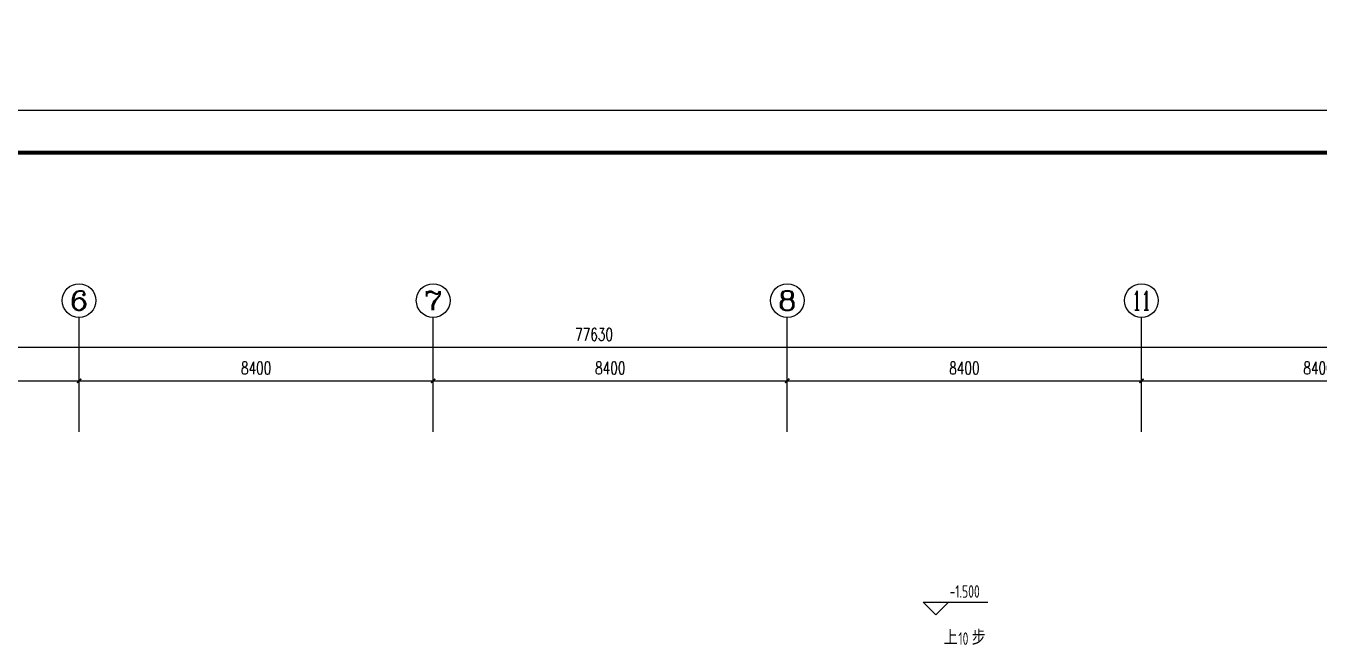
# Model space of a CAD drawing. Extents: x 2166032 to 5302137, y 581493 to 2416206.
# Drawn here: x 2593527 to 2624204, y 1225860 to 1240587 of the extents above; entities that cross this region are included whole.
import ezdxf
from ezdxf.enums import TextEntityAlignment as Align

# ---------------------------------------------------------------- set-up
doc = ezdxf.new("R2010")
doc.units = 0
doc.header["$LTSCALE"] = 1000
doc.header["$MEASUREMENT"] = 0
for name, color, linetype in [('AXIS', 3, 'Continuous'), ('AXIS_TEXT', 7, 'Continuous'), ('DIM_ELEV', 3, 'Continuous'), ('PUB_TEXT', 7, 'Continuous'), ('PUB_TITLE', 137, 'Continuous')]:
    doc.layers.add(name, color=color, linetype=linetype)
doc.styles.add('_TCH_AXIS', font='complex_.ttf')
doc.styles.add('_TCH_DIM', font='tssdeng.shx', dxfattribs={"bigfont": 'tssdchn.shx'})
doc.styles.add('COMPLEX', font='complex_.ttf')
doc.styles.add('DIM_FONT', font='simplex_.ttf', dxfattribs={"width": 0.7})
doc.dimstyles.new('DIMN', dxfattribs={"dimtxt": 300, "dimasz": 100, "dimexe": 250, "dimexo": 300, "dimgap": 150, "dimtad": 1, "dimdec": 0, "dimzin": 0, "dimdsep": 46, "dimtxsty": 'DIM_FONT', "dimblk": 'ARCHTICK', "dimcen": 0.09, "dimclrt": 7, "dimazin": 2, "dimtfac": 1, "dimtdec": 0, "dimtix": 1, "dimtmove": 2, "dimatfit": 3, "dimldrblk": 'ARCHTICK', "dimfxl": 1, "dimtolj": 1, "dimtzin": 0, "dimarcsym": 0})

# ---------------------------------------------------------------- blocks, each defined once
blk = doc.blocks.new('_ArchTick')
at = {"color": 0, "linetype": 'ByBlock', "const_width": 0.4}
blk.add_lwpolyline([(-0.5, -0.5), (0.5, 0.5)], dxfattribs=at)
blk = doc.blocks.new('*D2728')
at = {"layer": 'AXIS', "color": 0, "lineweight": -2}
for p, q in [((2586389, 1230946), (2586389, 1232410)), ((2594789, 1230946), (2594789, 1232410)), ((2586389, 1232160), (2594789, 1232160))]:
    blk.add_line(p, q, dxfattribs=at)
at = {"layer": 'Defpoints', "color": 0}
for p in [(2594789, 1232160), (2586389, 1230646), (2594789, 1230646)]:
    blk.add_point(p, dxfattribs=at)
at = {"layer": 'AXIS', "color": 0, "lineweight": -2, "xscale": 100, "yscale": 100, "zscale": 100, "rotation": 180}
blk.add_blockref('_ArchTick', (2586389, 1232160), dxfattribs=at)
at = {"layer": 'AXIS', "color": 0, "lineweight": -2, "xscale": 100, "yscale": 100, "zscale": 100}
blk.add_blockref('_ArchTick', (2594789, 1232160), dxfattribs=at)
at = {"layer": 'AXIS', "color": 7, "insert": (2590589, 1232464), "char_height": 300, "attachment_point": 5, "style": 'DIM_FONT'}
blk.add_mtext('\\A1;8400', dxfattribs=at)
blk = doc.blocks.new('*D2729')
at = {"layer": 'AXIS', "color": 0, "lineweight": -2}
for p, q in [((2594789, 1230946), (2594789, 1232410)), ((2603189, 1230946), (2603189, 1232410)), ((2594789, 1232160), (2603189, 1232160))]:
    blk.add_line(p, q, dxfattribs=at)
at = {"layer": 'Defpoints', "color": 0}
for p in [(2603189, 1232160), (2594789, 1230646), (2603189, 1230646)]:
    blk.add_point(p, dxfattribs=at)
at = {"layer": 'AXIS', "color": 0, "lineweight": -2, "xscale": 100, "yscale": 100, "zscale": 100, "rotation": 180}
blk.add_blockref('_ArchTick', (2594789, 1232160), dxfattribs=at)
at = {"layer": 'AXIS', "color": 0, "lineweight": -2, "xscale": 100, "yscale": 100, "zscale": 100}
blk.add_blockref('_ArchTick', (2603189, 1232160), dxfattribs=at)
at = {"layer": 'AXIS', "color": 7, "insert": (2598989, 1232464), "char_height": 300, "attachment_point": 5, "style": 'DIM_FONT'}
blk.add_mtext('\\A1;8400', dxfattribs=at)
blk = doc.blocks.new('*D2730')
at = {"layer": 'AXIS', "color": 0, "lineweight": -2}
for p, q in [((2603189, 1230946), (2603189, 1232410)), ((2611589, 1230946), (2611589, 1232410)), ((2603189, 1232160), (2611589, 1232160))]:
    blk.add_line(p, q, dxfattribs=at)
at = {"layer": 'Defpoints', "color": 0}
for p in [(2611589, 1232160), (2603189, 1230646), (2611589, 1230646)]:
    blk.add_point(p, dxfattribs=at)
at = {"layer": 'AXIS', "color": 0, "lineweight": -2, "xscale": 100, "yscale": 100, "zscale": 100, "rotation": 180}
blk.add_blockref('_ArchTick', (2603189, 1232160), dxfattribs=at)
at = {"layer": 'AXIS', "color": 0, "lineweight": -2, "xscale": 100, "yscale": 100, "zscale": 100}
blk.add_blockref('_ArchTick', (2611589, 1232160), dxfattribs=at)
at = {"layer": 'AXIS', "color": 7, "insert": (2607389, 1232464), "char_height": 300, "attachment_point": 5, "style": 'DIM_FONT'}
blk.add_mtext('\\A1;8400', dxfattribs=at)
blk = doc.blocks.new('*D2731')
at = {"layer": 'AXIS', "color": 0, "lineweight": -2}
for p, q in [((2611589, 1230946), (2611589, 1232410)), ((2619989, 1230946), (2619989, 1232410)), ((2611589, 1232160), (2619989, 1232160))]:
    blk.add_line(p, q, dxfattribs=at)
at = {"layer": 'Defpoints', "color": 0}
for p in [(2619989, 1232160), (2611589, 1230646), (2619989, 1230646)]:
    blk.add_point(p, dxfattribs=at)
at = {"layer": 'AXIS', "color": 0, "lineweight": -2, "xscale": 100, "yscale": 100, "zscale": 100, "rotation": 180}
blk.add_blockref('_ArchTick', (2611589, 1232160), dxfattribs=at)
at = {"layer": 'AXIS', "color": 0, "lineweight": -2, "xscale": 100, "yscale": 100, "zscale": 100}
blk.add_blockref('_ArchTick', (2619989, 1232160), dxfattribs=at)
at = {"layer": 'AXIS', "color": 7, "insert": (2615789, 1232464), "char_height": 300, "attachment_point": 5, "style": 'DIM_FONT'}
blk.add_mtext('\\A1;8400', dxfattribs=at)
blk = doc.blocks.new('*D2732')
at = {"layer": 'AXIS', "color": 0, "lineweight": -2}
for p, q in [((2619989, 1230946), (2619989, 1232410)), ((2628389, 1230946), (2628389, 1232410)), ((2619989, 1232160), (2628389, 1232160))]:
    blk.add_line(p, q, dxfattribs=at)
at = {"layer": 'Defpoints', "color": 0}
for p in [(2628389, 1232160), (2619989, 1230646), (2628389, 1230646)]:
    blk.add_point(p, dxfattribs=at)
at = {"layer": 'AXIS', "color": 0, "lineweight": -2, "xscale": 100, "yscale": 100, "zscale": 100, "rotation": 180}
blk.add_blockref('_ArchTick', (2619989, 1232160), dxfattribs=at)
at = {"layer": 'AXIS', "color": 0, "lineweight": -2, "xscale": 100, "yscale": 100, "zscale": 100}
blk.add_blockref('_ArchTick', (2628389, 1232160), dxfattribs=at)
at = {"layer": 'AXIS', "color": 7, "insert": (2624189, 1232464), "char_height": 300, "attachment_point": 5, "style": 'DIM_FONT'}
blk.add_mtext('\\A1;8400', dxfattribs=at)
blk = doc.blocks.new('*D2737')
at = {"layer": 'AXIS', "color": 0, "lineweight": -2}
for p, q in [((2568189, 1231246), (2568189, 1233210)), ((2645819, 1231246), (2645819, 1233210)), ((2568189, 1232960), (2645819, 1232960))]:
    blk.add_line(p, q, dxfattribs=at)
at = {"layer": 'Defpoints', "color": 0}
for p in [(2645819, 1232960), (2568189, 1230946), (2645819, 1230946)]:
    blk.add_point(p, dxfattribs=at)
at = {"layer": 'AXIS', "color": 0, "lineweight": -2, "xscale": 100, "yscale": 100, "zscale": 100, "rotation": 180}
blk.add_blockref('_ArchTick', (2568189, 1232960), dxfattribs=at)
at = {"layer": 'AXIS', "color": 0, "lineweight": -2, "xscale": 100, "yscale": 100, "zscale": 100}
blk.add_blockref('_ArchTick', (2645819, 1232960), dxfattribs=at)
at = {"layer": 'AXIS', "color": 7, "insert": (2607004, 1233261), "char_height": 300, "attachment_point": 5, "style": 'DIM_FONT'}
blk.add_mtext('\\A1;77630', dxfattribs=at)
blk = doc.blocks.new('_AXISO')
blk.add_circle((0, 0), 0.5)
at = {"layer": 'AXIS_TEXT', "style": 'COMPLEX', "width": 1.171875}
blk.add_attdef('A', text='', height=0.56, dxfattribs=at).set_placement((-0.25, -0.28), (0.25, -0.28), align=Align.FIT)

msp = doc.modelspace()

# ---------------------------------------------------------------- linework, layer by layer
msp.add_circle((2604640.5, 1020101.3), 438608.5)
at = {"layer": 'AXIS'}
for p, q in [((2594788.9, 1231170.9), (2594788.9, 1233664.4)), ((2603188.9, 1231170.9), (2603188.9, 1233664.4)), ((2611588.9, 1231170.9), (2611588.9, 1233664.4)), ((2619988.9, 1231170.9), (2619988.9, 1233664.4))]:
    msp.add_line(p, q, dxfattribs=at)
at = {"layer": 'DIM_ELEV'}
for p, q in [((2615114.8, 1226605), (2614814.8, 1226905)), ((2614814.8, 1226905), (2616348.1, 1226905)), ((2615114.8, 1226605), (2615414.8, 1226905))]:
    msp.add_line(p, q, dxfattribs=at)
at = {"layer": 'PUB_TITLE'}
msp.add_lwpolyline([(2553128.8, 1179175.1), (2658228.8, 1179175.1), (2658228.8, 1238575.1), (2553128.8, 1238575.1)], close=True, dxfattribs=at)
at = {"layer": 'PUB_TITLE', "const_width": 100}
msp.add_lwpolyline([(2555628.8, 1180175.1), (2657228.8, 1180175.1), (2657228.8, 1237575.1), (2555628.8, 1237575.1)], close=True, dxfattribs=at)

# ---------------------------------------------------------------- block references
at = {"layer": 'AXIS'}
ref = msp.add_blockref('_AXISO', (2594788.9, 1234064.4), dxfattribs=dict(at, xscale=800, yscale=800, zscale=800))
ref.add_attrib('A', '6', dxfattribs={"layer": 'AXIS_TEXT', "height": 452.5, "style": '_TCH_AXIS', "width": 1.049113}).set_placement((2594562.6, 1233838.1), (2595015.2, 1233838.1), align=Align.FIT)
ref = msp.add_blockref('_AXISO', (2603188.9, 1234064.4), dxfattribs=dict(at, xscale=800, yscale=800, zscale=800))
ref.add_attrib('A', '7', dxfattribs={"layer": 'AXIS_TEXT', "height": 452.5, "style": '_TCH_AXIS', "width": 1.049113}).set_placement((2602962.6, 1233838.1), (2603415.2, 1233838.1), align=Align.FIT)
ref = msp.add_blockref('_AXISO', (2611588.9, 1234064.4), dxfattribs=dict(at, xscale=800, yscale=800, zscale=800))
ref.add_attrib('A', '8', dxfattribs={"layer": 'AXIS_TEXT', "height": 452.5, "style": '_TCH_AXIS', "width": 1.049113}).set_placement((2611362.6, 1233838.1), (2611815.2, 1233838.1), align=Align.FIT)
ref = msp.add_blockref('_AXISO', (2619988.9, 1234064.4), dxfattribs=dict(at, xscale=800, yscale=800, zscale=800))
ref.add_attrib('A', '11', dxfattribs={"layer": 'AXIS_TEXT', "height": 452.55, "style": '_TCH_AXIS', "width": 0.694043}).set_placement((2619762.6, 1233838.1), (2620215.2, 1233838.1), align=Align.FIT)

# ---------------------------------------------------------------- texts
at = {"layer": 'PUB_TEXT', "style": '_TCH_DIM', "width": 0.705882}
for s, p in [('-1.500', (2615437.7, 1227010)), ('10', (2615646.8, 1225890.1))]:
    msp.add_text(s, height=297.5, dxfattribs=at).set_placement(p)
at = {"layer": 'PUB_TEXT', "style": '_TCH_DIM'}
for s, p in [('上', (2615296.8, 1225890.1)), ('步', (2615961.8, 1225890.1))]:
    msp.add_text(s, height=350, dxfattribs=at).set_placement(p)

# ---------------------------------------------------------------- dimensions: what is measured, and where the dimension line sits
at = {"layer": 'AXIS'}
for p1, p2, distance, picture, middle in [((2568188.9, 1230945.5), (2645818.9, 1230945.5), 2014.1, '*D2737', (2607003.9, 1233261)), ((2586388.9, 1230645.5), (2594788.9, 1230645.5), 1514.1, '*D2728', (2590588.9, 1232464.5)), ((2594788.9, 1230645.5), (2603188.9, 1230645.5), 1514.1, '*D2729', (2598988.9, 1232464.5)), ((2603188.9, 1230645.5), (2611588.9, 1230645.5), 1514.1, '*D2730', (2607388.9, 1232464.5)), ((2611588.9, 1230645.5), (2619988.9, 1230645.5), 1514.1, '*D2731', (2615788.9, 1232464.5)), ((2619988.9, 1230645.5), (2628388.9, 1230645.5), 1514.1, '*D2732', (2624188.9, 1232464.5))]:
    dim = msp.add_aligned_dim(p1=p1, p2=p2, distance=distance, dimstyle='DIMN', dxfattribs=at)
    dim.commit()
    dim.dimension.update_dxf_attribs({"geometry": picture, "text_midpoint": middle})

doc.saveas('drawing.dxf')
